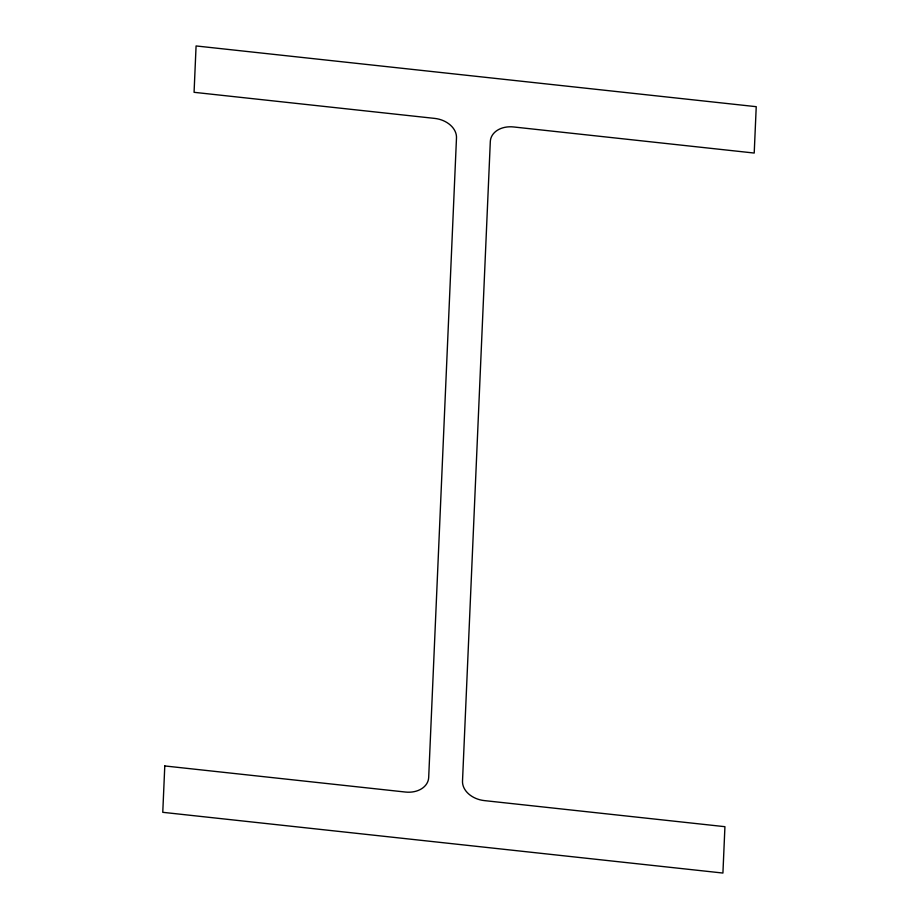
<?xml version="1.0" encoding="UTF-8"?>
<svg xmlns="http://www.w3.org/2000/svg" width="919" height="919" viewBox="0 0 919 919"><rect width="100%" height="100%" fill="white"/><g stroke="black" fill="none" stroke-linecap="round" stroke-linejoin="round"><path stroke-width="1.38" d="M164.788 765.952L162.766 812.316L722.92 873.05L724.93 826.686L484.324 800.598A22.745 16.979 10.9 0 1 462.51 781.104L490.309 141.56A22.745 16.979 10.9 0 1 513.606 126.96L754.212 153.048L756.234 106.684L196.08 45.95L194.07 92.314L434.676 118.402A22.745 16.979 10.9 0 1 456.49 137.896L428.691 777.44A22.745 16.979 10.9 0 1 405.394 792.04L164.788 765.952"/></g></svg>
